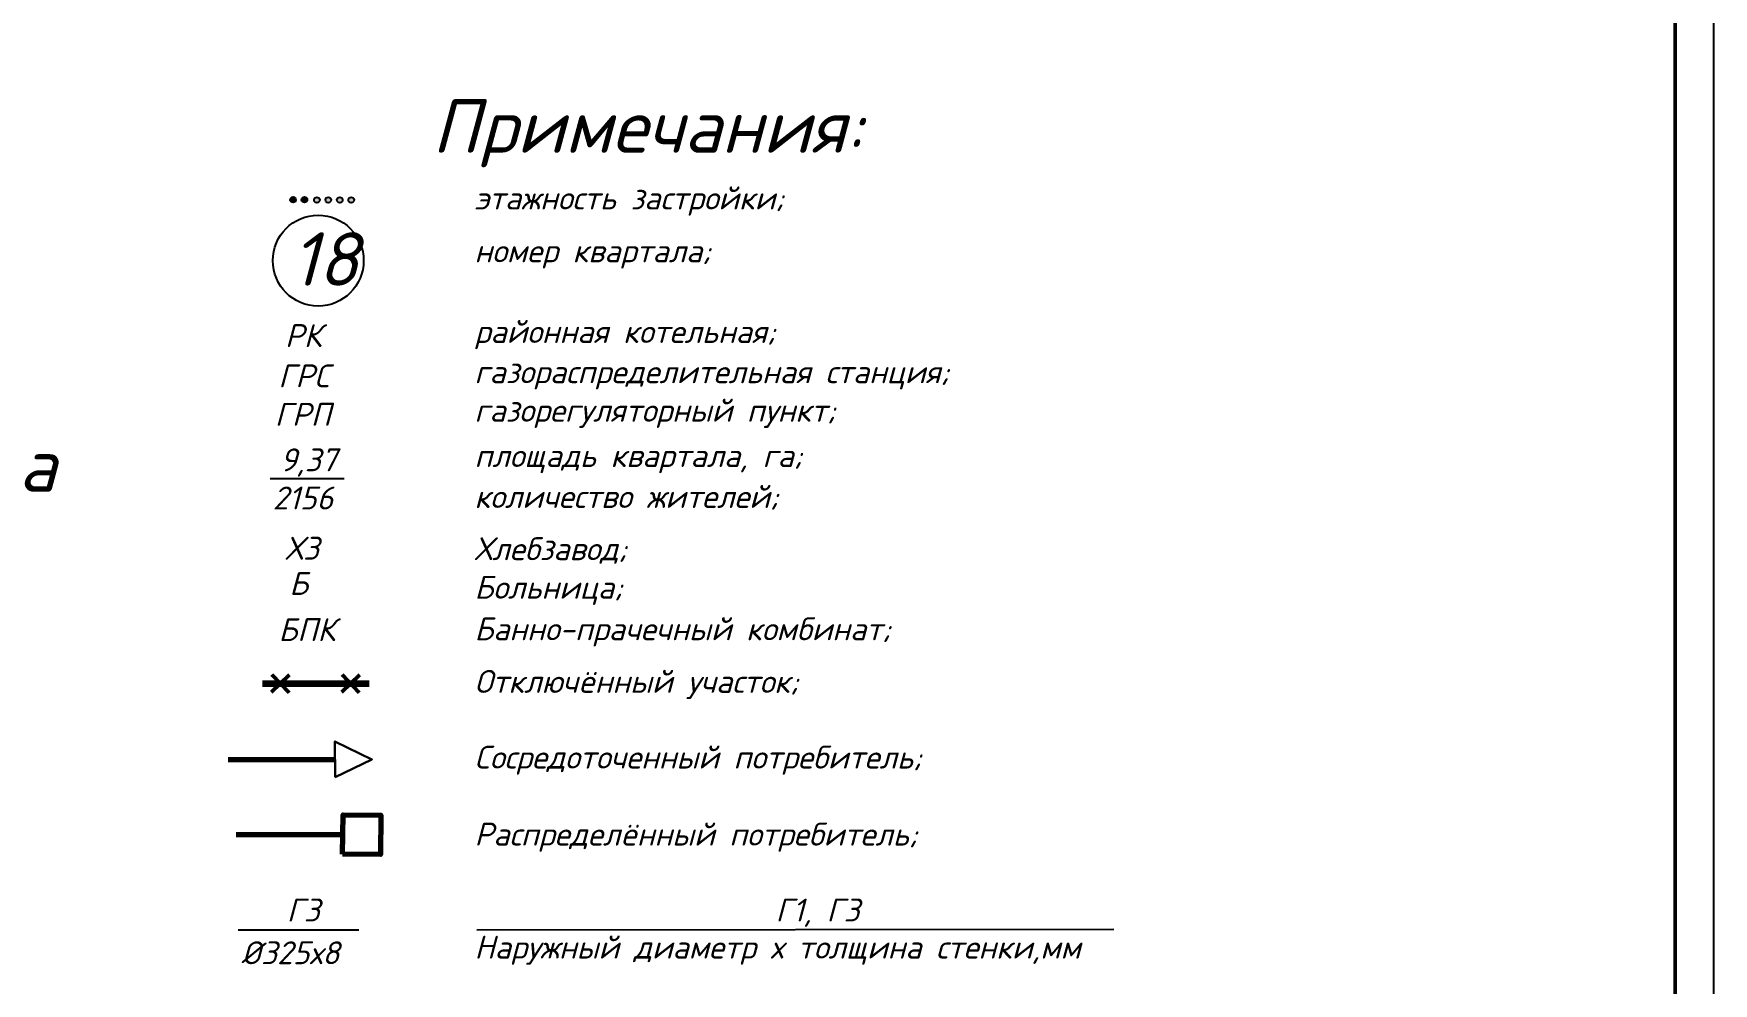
# Model space of a CAD drawing. Header units: millimetres. Extents: x -710977 to 10671, y -929782 to 89628.
# Drawn here: x 1473.1 to 1693.1, y 3828.6 to 3953 of the extents above; entities that cross this region are included whole.
import ezdxf

# ---------------------------------------------------------------- set-up
doc = ezdxf.new("R2010")
doc.units = ezdxf.units.MM
doc.header["$LTSCALE"] = 0.4
doc.layers.add('А1', color=7, linetype='Continuous')
doc.layers.add('СхемаГидравлика', color=7, linetype='Continuous')
doc.layers.add('газ', color=7, linetype='Continuous', lineweight=40)
doc.layers.add('ГАЗОПРОВОД', color=50, linetype='Continuous', lineweight=70)
doc.styles.add('Курсив', font='isocpeui.ttf')
doc.styles.add('текстовый', font='isocpeui.ttf', dxfattribs={"height": 5})

msp = doc.modelspace()

# ---------------------------------------------------------------- hatches: boundary and pattern name
at = {"lineweight": 25}
h = msp.add_hatch(color=0, dxfattribs=at)
h.paths.add_polyline_path([(1507.471, 3931.28, 1), (1506.731, 3931.28, 1)])
h.paths.add_polyline_path([(1508.971, 3931.28, 1), (1508.231, 3931.28, 1)])
h = msp.add_hatch(color=0, dxfattribs=at)
h.paths.add_polyline_path([(1510.593, 3931.241, 1), (1509.852, 3931.241, 1)])
h.paths.add_polyline_path([(1511.352, 3931.241, 1), (1512.093, 3931.241, 1)])
h.paths.add_polyline_path([(1513.593, 3931.241, 1), (1512.852, 3931.241, 1)])
h = msp.add_hatch(color=0, dxfattribs=at)
h.paths.add_polyline_path([(1512.093, 3931.241, 1), (1511.352, 3931.241, 1)])
h.paths.add_polyline_path([(1512.852, 3931.241, 1), (1513.593, 3931.241, 1)])
h.paths.add_polyline_path([(1515.093, 3931.241, 1), (1514.352, 3931.241, 1)])

# ---------------------------------------------------------------- linework, layer by layer
at = {"color": 0, "lineweight": 25}
for p, q in [((1499.899, 3835.656), (1515.711, 3835.656)), ((1531.154, 3835.656), (1614.606, 3835.761))]:
    msp.add_line(p, q, dxfattribs=at)
for centre in [(1507.101, 3931.28), (1508.601, 3931.28), (1510.222, 3931.241), (1511.722, 3931.241), (1513.222, 3931.241), (1514.721, 3931.24)]:
    msp.add_circle(centre, 0.37, dxfattribs=at)
at = {"color": 241, "lineweight": 25}
msp.add_circle((1510.401, 3923.295), 5.948, dxfattribs=at)
at = {"layer": 'А1'}
msp.add_line((1693.127, 4179.644), (1693.127, 3585.644), dxfattribs=at)
at = {"layer": 'А1', "color": 0, "lineweight": 50}
msp.add_line((1688.127, 4174.644), (1688.127, 3590.644), dxfattribs=at)
at = {"layer": 'газ', "color": 0, "lineweight": 25, "ltscale": 0.08}
msp.add_line((1513.786, 3894.708), (1504.091, 3894.708), dxfattribs=at)
at = {"layer": 'газ', "lineweight": 53, "ltscale": 0.08}
for p, q in [((1504.281, 3866.798), (1506.629, 3869.044)), ((1504.281, 3866.798), (1506.629, 3869.044)), ((1504.332, 3869.095), (1506.578, 3866.746)), ((1504.332, 3869.095), (1506.578, 3866.746)), ((1513.488, 3866.798), (1515.836, 3869.044)), ((1513.488, 3866.798), (1515.836, 3869.044)), ((1513.539, 3869.095), (1515.785, 3866.746)), ((1513.539, 3869.095), (1515.785, 3866.746))]:
    msp.add_line(p, q, dxfattribs=at)
at = {"layer": 'ГАЗОПРОВОД', "color": 0, "lineweight": 90}
msp.add_line((1503.122, 3867.921), (1517.09, 3867.921), dxfattribs=at)
at = {"layer": 'ГАЗОПРОВОД', "color": 0}
for p, q in [((1498.628, 3857.984), (1512.595, 3857.984)), ((1499.664, 3848.151), (1513.631, 3848.151))]:
    msp.add_line(p, q, dxfattribs=at)
msp.add_lwpolyline([(1513.602, 3845.584), (1513.66, 3850.718), (1518.616, 3850.662), (1518.558, 3845.528)], close=True, dxfattribs=at)
at = {"layer": 'СхемаГидравлика', "color": 90, "lineweight": 30}
msp.add_lwpolyline([(1512.603, 3855.645), (1517.437, 3857.974), (1512.587, 3860.323)], close=True, dxfattribs=at)

# ---------------------------------------------------------------- texts
at = {"color": 0, "lineweight": 25, "style": 'текстовый'}
for s, p in [('этажность застройки;', (1530.861, 3929.998)), ('номер квартала;', (1530.861, 3923.078)), ('РК', (1506.049, 3911.981)), ('районная котельная; ', (1530.861, 3912.512)), ('ГРС', (1505.171, 3906.708)), ('газораспределительная станция;', (1530.861, 3907.24)), ('газорегуляторный пункт;', (1530.861, 3902.198)), ('ГРП', (1504.712, 3901.667)), ('площадь квартала, га;', (1530.861, 3896.267)), ('количество жителей;', (1530.861, 3890.903)), ('Хлебзавод;', (1530.861, 3884.066)), ('Больница;', (1530.861, 3879.018)), ('Банно-прачечный комбинат;', (1530.861, 3873.576)), ('Отключённый участок;', (1530.861, 3866.687)), ('Сосредоточенный потребитель;', (1530.861, 3856.774)), ('Распределённый потребитель;', (1530.861, 3846.687)), ('Г3', (1506.277, 3836.747)), ('Г1, Г3', (1570.294, 3836.747)), ('Наружный диаметр х толщина стенки,мм', (1530.861, 3831.888)), ('%%C325х8', (1500.309, 3831.151))]:
    msp.add_text(s, height=3, dxfattribs=at).set_placement(p)
at = {"color": 241, "lineweight": 25, "insert": (1506.839, 3927.005), "char_height": 7, "attachment_point": 1, "style": 'текстовый'}
msp.add_mtext_dynamic_manual_height_columns('18', width=4.27707, gutter_width=15, heights=[0], dxfattribs=at)
at = {"color": 0, "lineweight": 25, "char_height": 3, "attachment_point": 1, "style": 'текстовый'}
for s, insert in [('{\\fISOCPEUR|b0|i1|c204|p34;ХЗ}', (1506.083, 3887.132)), ('{\\fISOCPEUR|b0|i1|c204|p34;Б}', (1506.609, 3882.516)), ('{\\fISOCPEUR|b0|i1|c204|p34;БПК}', (1505.193, 3876.471))]:
    msp.add_mtext_dynamic_manual_height_columns(s, width=7.85282, gutter_width=12.5, heights=[0], dxfattribs=dict(at, insert=insert))
at = {"layer": 'газ', "color": 0, "lineweight": 50, "ltscale": 0.08, "char_height": 7, "attachment_point": 1, "style": 'текстовый'}
for s, width, insert in [('Примечания:', 69.24909, (1525.3, 3944.419)), ('{\\fISOCPEUR|b0|i1|c204|p34;Экспликация застройки квартала}', 188.35746, (1326.776, 3900.032))]:
    msp.add_mtext_dynamic_manual_height_columns(s, width=width, gutter_width=15, heights=[0], dxfattribs=dict(at, insert=insert))
at = {"layer": 'газ', "color": 0, "lineweight": 25, "ltscale": 0.08, "insert": (1485.35, 3898.709), "char_height": 3, "attachment_point": 1, "style": 'Курсив'}
msp.add_mtext_dynamic_manual_height_columns('          {\\fISOCPEUR|b0|i1|c204|p34;\\H0.5x; }9,{\\fISOCPEUR|b0|i1|c204|p34;37}\\P          {\\fISOCPEUR|b0|i1|c204|p34;2156}', width=42.04905, gutter_width=12.5, heights=[0], dxfattribs=at)

doc.saveas('drawing.dxf')
